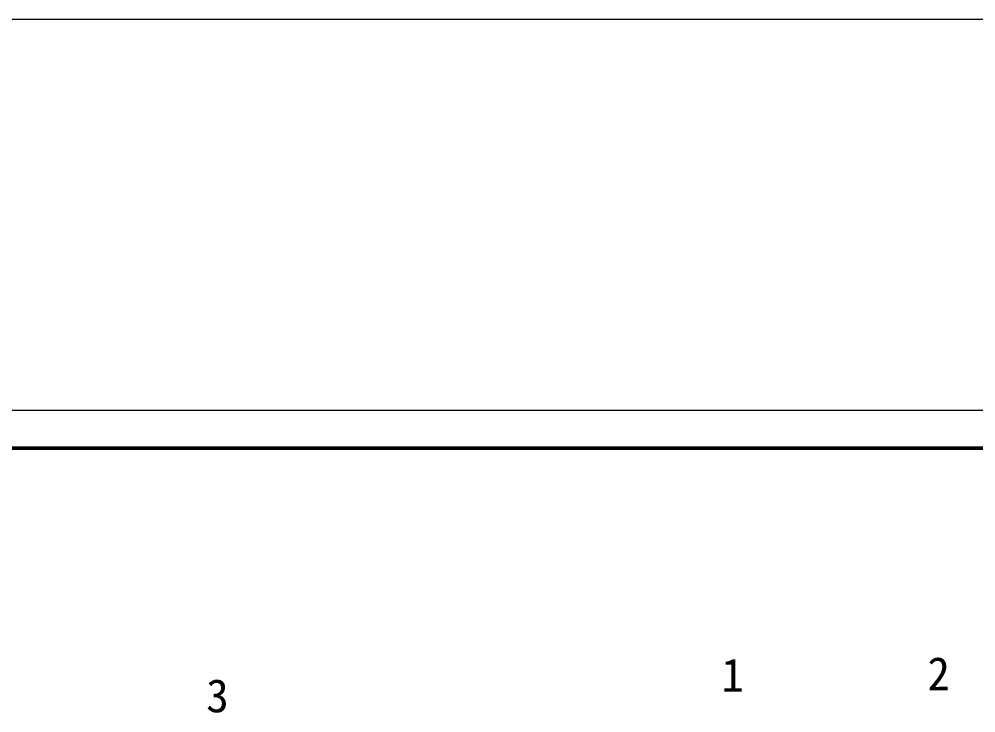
# Model space of a CAD drawing. Header units: millimetres. Extents: x 2517 to 6633, y 792 to 3241.
# Drawn here: x 3205.7 to 3256.1, y 1240 to 1276.5 of the extents above; entities that cross this region are included whole.
import ezdxf

# ---------------------------------------------------------------- set-up
doc = ezdxf.new("R2010")
doc.units = ezdxf.units.MM
for name, color, linetype, lineweight in [('实线', 7, 'Continuous', 25), ('尺寸标注', 2, 'Continuous', 9), ('引导线', 6, 'Continuous', 9), ('粗实线', 9, 'Continuous', 50)]:
    doc.layers.add(name, color=color, linetype=linetype, lineweight=lineweight)
doc.styles.get("Standard").update_dxf_attribs({"font": 'simfang.ttf'})

msp = doc.modelspace()

# ---------------------------------------------------------------- linework, layer by layer
at = {"layer": '尺寸标注', "ltscale": 0.2}
msp.add_line((3054.3981, 1276.5223), (3645.4033, 1276.5223), dxfattribs=at)
at = {"layer": '引导线'}
msp.add_line((3173.7328, 1255.9254), (3341.7328, 1255.9254), dxfattribs=at)
at = {"layer": '粗实线'}
msp.add_line((3183.7328, 1253.9254), (3339.7328, 1253.9254), dxfattribs=at)

# ---------------------------------------------------------------- texts
at = {"layer": '实线', "char_height": 1.75, "width": 19.6855, "attachment_point": 5}
for s, insert in [('1', (3243.2766, 1241.9771)), ('2', (3254.1367, 1242.0553)), ('3', (3216.1265, 1240.8819))]:
    msp.add_mtext(s, dxfattribs=dict(at, insert=insert))

doc.saveas('drawing.dxf')
